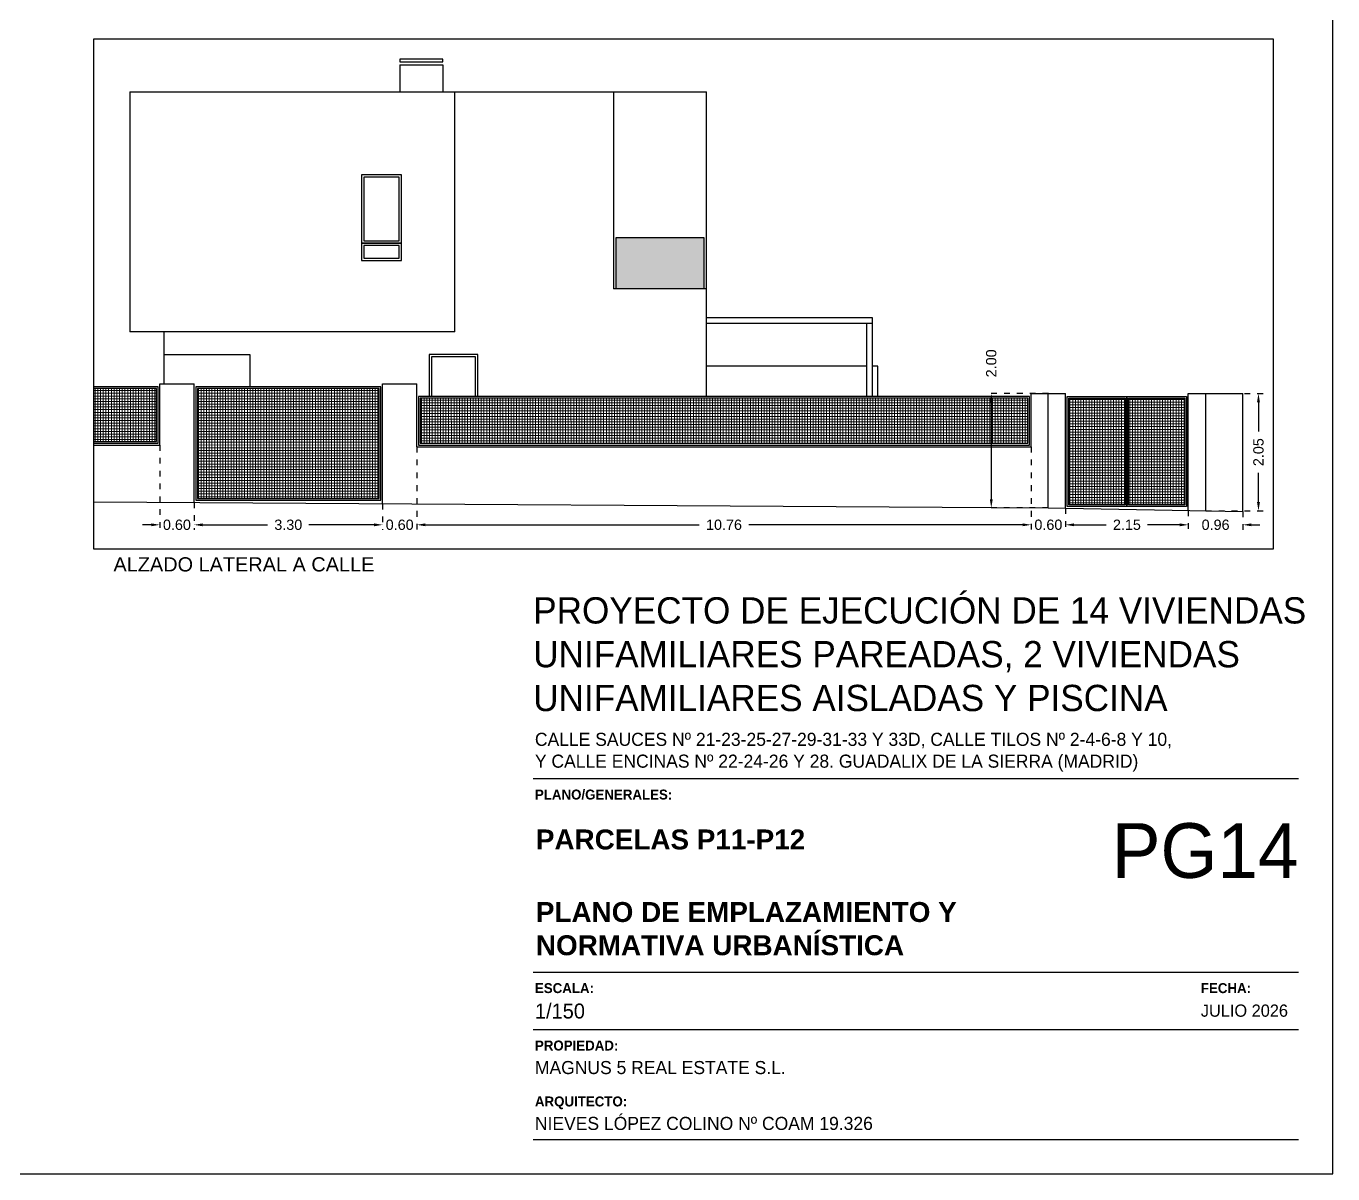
# Model space of a CAD drawing. Header units: millimetres. Extents: x 441061 to 442903, y 4515148 to 4515613.
# Drawn here: x 442735.33 to 442758.21, y 4515512.45 to 4515532.54 of the extents above; entities that cross this region are included whole.
import ezdxf

# ---------------------------------------------------------------- set-up
doc = ezdxf.new("R2010")
doc.units = ezdxf.units.MM
doc.linetypes.add('CONTINUA', pattern=[0])
doc.linetypes.add('PUNTOS2', pattern=[0.125, 0, -0.125])
for name, color, linetype in [('01_alzado', 5, 'CONTINUA'), ('01_cotas', 254, 'Continuous'), ('01_ejes', 10, 'Continuous'), ('01_retranqueo', 250, 'Continuous'), ('01_seccion', 7, 'CONTINUA'), ('01_texto cartela', 5, 'Continuous'), ('01_textos', 7, 'Continuous'), ('01_verjas', 254, 'Continuous'), ('SOMBRAS2', 250, 'Continuous')]:
    doc.layers.add(name, color=color, linetype=linetype)
doc.layers.add('01_cartela', color=6, linetype='Continuous', plot=False)
doc.layers.add('01_muebles_B', color=254, linetype='Continuous', lineweight=5)
doc.styles.add('Century Gothic', font='', dxfattribs={"height": 2})
doc.styles.add('Century Gothic_3', font='', dxfattribs={"height": 4.5})
doc.styles.add('Century Gothic_6', font='', dxfattribs={"height": 11})
doc.styles.add('Estilo1', font='swissel.ttf')
doc.styles.add('NIEVES2', font='sanss___.ttf')
doc.styles.add('NIEVES3', font='swisseb.ttf')
doc.styles.add('ROMANS', font='romans')
doc.styles.get('Century Gothic').set_extended_font_data('Century Gothic')
doc.styles.get('Century Gothic_3').set_extended_font_data('Century Gothic')
doc.styles.get('Century Gothic_6').set_extended_font_data('Century Gothic')
doc.dimstyles.new('DECIMAL-50', dxfattribs={"dimtxt": 0.08, "dimasz": 0.15, "dimexe": 0.09, "dimexo": 0, "dimgap": 0.09, "dimtad": 0, "dimzin": 0, "dimdsep": 46, "dimtxsty": 'ROMANS', "dimcen": 0.09, "dimclrt": 6, "dimadec": 0, "dimazin": 0, "dimtfac": 1.38, "dimtix": 1, "dimtofl": 0, "dimtmove": 2, "dimatfit": 3, "dimldrblk": 'OBLIQUE', "dimfxl": 1, "dimtolj": 1, "dimtzin": 0, "dimarcsym": 0})
pattern_1 = [(90, (228.58412, 9.35048), (-0.047625, 1e-17), []), (180, (228.58412, 9.35048), (-1e-17, -0.047625), [])]
pattern_2 = [(90, (199.41566, 9.93374), (-0.047625, 1e-17), []), (180, (199.41566, 9.93374), (-1e-17, -0.047625), [])]

# ---------------------------------------------------------------- blocks, each defined once
blk = doc.blocks.new('*D510')
at = {"layer": '01_cotas', "color": 0, "linetype": 'PUNTOS2', "lineweight": -2, "transparency": 16777216}
for p, q in [((442753.229, 4515526.107), (442752.139, 4515526.107)), ((442753.225, 4515524.105), (442752.139, 4515524.105))]:
    blk.add_line(p, q, dxfattribs=at)
at = {"layer": '01_cotas', "color": 0, "lineweight": -2, "transparency": 16777216}
blk.add_line((442752.229, 4515525.957), (442752.229, 4515524.255), dxfattribs=at)
at = {"layer": '01_cotas', "color": 0, "transparency": 16777216}
for points in [[(442752.204, 4515525.957), (442752.254, 4515525.957), (442752.229, 4515526.107)], [(442752.204, 4515524.255), (442752.254, 4515524.255), (442752.229, 4515524.105)]]:
    blk.add_solid(points, dxfattribs=at)
at = {"layer": '01_cotas', "color": 7, "transparency": 16777216, "insert": (442752.229, 4515526.637), "char_height": 0.18, "attachment_point": 5, "rotation": 90, "style": 'Estilo1'}
blk.add_mtext('\\A1;2.00', dxfattribs=at)
blk = doc.blocks.new('*D511')
at = {"layer": '01_cotas', "color": 0, "linetype": 'PUNTOS2', "lineweight": -2, "transparency": 16777216}
for p, q in [((442737.669, 4515525.207), (442737.669, 4515523.72)), ((442738.269, 4515524.203), (442738.269, 4515523.72))]:
    blk.add_line(p, q, dxfattribs=at)
at = {"layer": '01_cotas', "color": 0, "lineweight": -2, "transparency": 16777216}
for p, q in [((442737.519, 4515523.81), (442737.369, 4515523.81)), ((442738.419, 4515523.81), (442738.569, 4515523.81))]:
    blk.add_line(p, q, dxfattribs=at)
at = {"layer": '01_cotas', "color": 0, "transparency": 16777216}
for points in [[(442737.519, 4515523.835), (442737.519, 4515523.785), (442737.669, 4515523.81)], [(442738.419, 4515523.835), (442738.419, 4515523.785), (442738.269, 4515523.81)]]:
    blk.add_solid(points, dxfattribs=at)
at = {"layer": '01_cotas', "color": 7, "transparency": 16777216, "insert": (442737.969, 4515523.81), "char_height": 0.18, "attachment_point": 5, "style": 'Estilo1'}
blk.add_mtext('\\A1;0.60', dxfattribs=at)
blk = doc.blocks.new('*D512')
at = {"layer": '01_cotas', "color": 0, "linetype": 'PUNTOS2', "lineweight": -2, "transparency": 16777216}
for p, q in [((442738.269, 4515524.203), (442738.269, 4515523.72)), ((442741.569, 4515524.181), (442741.569, 4515523.72))]:
    blk.add_line(p, q, dxfattribs=at)
at = {"layer": '01_cotas', "color": 0, "lineweight": -2, "transparency": 16777216}
for p, q in [((442738.419, 4515523.81), (442739.558, 4515523.81)), ((442741.419, 4515523.81), (442740.279, 4515523.81))]:
    blk.add_line(p, q, dxfattribs=at)
at = {"layer": '01_cotas', "color": 0, "transparency": 16777216}
for points in [[(442738.419, 4515523.835), (442738.419, 4515523.785), (442738.269, 4515523.81)], [(442741.419, 4515523.835), (442741.419, 4515523.785), (442741.569, 4515523.81)]]:
    blk.add_solid(points, dxfattribs=at)
at = {"layer": '01_cotas', "color": 7, "transparency": 16777216, "insert": (442739.919, 4515523.81), "char_height": 0.18, "attachment_point": 5, "style": 'Estilo1'}
blk.add_mtext('\\A1;3.30', dxfattribs=at)
blk = doc.blocks.new('*D513')
at = {"layer": '01_cotas', "color": 0, "linetype": 'PUNTOS2', "lineweight": -2, "transparency": 16777216}
for p, q in [((442742.169, 4515525.177), (442742.169, 4515523.72)), ((442741.571, 4515524.181), (442741.571, 4515523.72))]:
    blk.add_line(p, q, dxfattribs=at)
at = {"layer": '01_cotas', "color": 0, "lineweight": -2, "transparency": 16777216}
for p, q in [((442741.421, 4515523.81), (442741.271, 4515523.81)), ((442742.319, 4515523.81), (442742.469, 4515523.81))]:
    blk.add_line(p, q, dxfattribs=at)
at = {"layer": '01_cotas', "color": 0, "transparency": 16777216}
for points in [[(442741.421, 4515523.835), (442741.421, 4515523.785), (442741.571, 4515523.81)], [(442742.319, 4515523.835), (442742.319, 4515523.785), (442742.169, 4515523.81)]]:
    blk.add_solid(points, dxfattribs=at)
at = {"layer": '01_cotas', "color": 7, "transparency": 16777216, "insert": (442741.87, 4515523.81), "char_height": 0.18, "attachment_point": 5, "style": 'Estilo1'}
blk.add_mtext('\\A1;0.60', dxfattribs=at)
blk = doc.blocks.new('*D514')
at = {"layer": '01_cotas', "color": 0, "linetype": 'PUNTOS2', "lineweight": -2, "transparency": 16777216}
for p, q in [((442742.169, 4515525.177), (442742.169, 4515523.72)), ((442752.929, 4515525.177), (442752.929, 4515523.72))]:
    blk.add_line(p, q, dxfattribs=at)
at = {"layer": '01_cotas', "color": 0, "lineweight": -2, "transparency": 16777216}
for p, q in [((442742.319, 4515523.81), (442747.113, 4515523.81)), ((442752.779, 4515523.81), (442747.984, 4515523.81))]:
    blk.add_line(p, q, dxfattribs=at)
at = {"layer": '01_cotas', "color": 0, "transparency": 16777216}
for points in [[(442742.319, 4515523.835), (442742.319, 4515523.785), (442742.169, 4515523.81)], [(442752.779, 4515523.835), (442752.779, 4515523.785), (442752.929, 4515523.81)]]:
    blk.add_solid(points, dxfattribs=at)
at = {"layer": '01_cotas', "color": 7, "transparency": 16777216, "insert": (442747.549, 4515523.81), "char_height": 0.18, "attachment_point": 5, "style": 'Estilo1'}
blk.add_mtext('\\A1;10.76', dxfattribs=at)
blk = doc.blocks.new('*D515')
at = {"layer": '01_cotas', "color": 0, "linetype": 'PUNTOS2', "lineweight": -2, "transparency": 16777216}
for p, q in [((442752.929, 4515525.177), (442752.929, 4515523.72)), ((442753.529, 4515524.1), (442753.529, 4515523.72))]:
    blk.add_line(p, q, dxfattribs=at)
at = {"layer": '01_cotas', "color": 0, "lineweight": -2, "transparency": 16777216}
for p, q in [((442752.779, 4515523.81), (442752.629, 4515523.81)), ((442753.679, 4515523.81), (442753.829, 4515523.81))]:
    blk.add_line(p, q, dxfattribs=at)
at = {"layer": '01_cotas', "color": 0, "transparency": 16777216}
for points in [[(442752.779, 4515523.835), (442752.779, 4515523.785), (442752.929, 4515523.81)], [(442753.679, 4515523.835), (442753.679, 4515523.785), (442753.529, 4515523.81)]]:
    blk.add_solid(points, dxfattribs=at)
at = {"layer": '01_cotas', "color": 7, "transparency": 16777216, "insert": (442753.229, 4515523.81), "char_height": 0.18, "attachment_point": 5, "style": 'Estilo1'}
blk.add_mtext('\\A1;0.60', dxfattribs=at)
blk = doc.blocks.new('*D516')
at = {"layer": '01_cotas', "color": 0, "linetype": 'PUNTOS2', "lineweight": -2, "transparency": 16777216}
for p, q in [((442753.529, 4515524.1), (442753.529, 4515523.72)), ((442755.679, 4515524.062), (442755.679, 4515523.72))]:
    blk.add_line(p, q, dxfattribs=at)
at = {"layer": '01_cotas', "color": 0, "lineweight": -2, "transparency": 16777216}
for p, q in [((442753.679, 4515523.81), (442754.243, 4515523.81)), ((442755.529, 4515523.81), (442754.964, 4515523.81))]:
    blk.add_line(p, q, dxfattribs=at)
at = {"layer": '01_cotas', "color": 0, "transparency": 16777216}
for points in [[(442753.679, 4515523.835), (442753.679, 4515523.785), (442753.529, 4515523.81)], [(442755.529, 4515523.835), (442755.529, 4515523.785), (442755.679, 4515523.81)]]:
    blk.add_solid(points, dxfattribs=at)
at = {"layer": '01_cotas', "color": 7, "transparency": 16777216, "insert": (442754.604, 4515523.81), "char_height": 0.18, "attachment_point": 5, "style": 'Estilo1'}
blk.add_mtext('\\A1;2.15', dxfattribs=at)
blk = doc.blocks.new('*D517')
at = {"layer": '01_cotas', "color": 0, "linetype": 'PUNTOS2', "lineweight": -2, "transparency": 16777216}
for p, q in [((442755.679, 4515524.062), (442755.679, 4515523.72)), ((442756.634, 4515524.046), (442756.634, 4515523.72))]:
    blk.add_line(p, q, dxfattribs=at)
at = {"layer": '01_cotas', "color": 0, "lineweight": -2, "transparency": 16777216}
for p, q in [((442755.529, 4515523.81), (442755.379, 4515523.81)), ((442756.784, 4515523.81), (442756.934, 4515523.81))]:
    blk.add_line(p, q, dxfattribs=at)
at = {"layer": '01_cotas', "color": 0, "transparency": 16777216}
for points in [[(442755.529, 4515523.835), (442755.529, 4515523.785), (442755.679, 4515523.81)], [(442756.784, 4515523.835), (442756.784, 4515523.785), (442756.634, 4515523.81)]]:
    blk.add_solid(points, dxfattribs=at)
at = {"layer": '01_cotas', "color": 7, "transparency": 16777216, "insert": (442756.157, 4515523.81), "char_height": 0.18, "attachment_point": 5, "style": 'Estilo1'}
blk.add_mtext('\\A1;0.96', dxfattribs=at)
blk = doc.blocks.new('*D765')
at = {"layer": '01_cotas', "color": 0, "linetype": 'PUNTOS2', "lineweight": -2, "transparency": 16777216}
for p, q in [((442755.988, 4515526.107), (442756.998, 4515526.107)), ((442755.988, 4515524.057), (442756.998, 4515524.057))]:
    blk.add_line(p, q, dxfattribs=at)
at = {"layer": '01_cotas', "color": 0, "lineweight": -2, "transparency": 16777216}
for p, q in [((442756.908, 4515525.957), (442756.908, 4515525.442)), ((442756.908, 4515524.207), (442756.908, 4515524.722))]:
    blk.add_line(p, q, dxfattribs=at)
at = {"layer": '01_cotas', "color": 0, "transparency": 16777216}
for points in [[(442756.883, 4515525.957), (442756.933, 4515525.957), (442756.908, 4515526.107)], [(442756.883, 4515524.207), (442756.933, 4515524.207), (442756.908, 4515524.057)]]:
    blk.add_solid(points, dxfattribs=at)
at = {"layer": '01_cotas', "color": 7, "transparency": 16777216, "insert": (442756.908, 4515525.082), "char_height": 0.18, "attachment_point": 5, "rotation": 90, "style": 'Estilo1'}
blk.add_mtext('\\A1;2.05', dxfattribs=at)

msp = doc.modelspace()

# ---------------------------------------------------------------- hatches: boundary and pattern name
at = {"layer": '01_muebles_B'}
h = msp.add_hatch(dxfattribs=at)
h.set_pattern_fill('ANSI37', color=256, scale=0.015, angle=45)
h.set_pattern_definition(pattern_2)
h.paths.add_polyline_path([(442736.516, 4515526.197), (442736.516, 4515525.267), (442737.609, 4515525.267), (442737.609, 4515526.197)])
h = msp.add_hatch(dxfattribs=at)
h.set_pattern_fill('ANSI37', color=256, scale=0.015, angle=45)
h.set_pattern_definition(pattern_2)
h.paths.add_polyline_path([(442738.329, 4515524.27), (442741.509, 4515524.27), (442741.509, 4515526.197), (442738.329, 4515526.197)])
h = msp.add_hatch(dxfattribs=at)
h.set_pattern_fill('ANSI37', color=256, scale=0.015, angle=45)
h.set_pattern_definition([(90, (199.41566, 9.86374), (-0.047625, 1e-17), []), (180, (199.41566, 9.86374), (-1e-17, -0.047625), [])])
h.paths.add_polyline_path([(442752.868, 4515526.027), (442742.229, 4515526.027), (442742.229, 4515525.237), (442752.868, 4515525.237)])
h = msp.add_hatch(dxfattribs=at)
h.set_pattern_fill('ANSI37', color=256, scale=0.015, angle=45)
h.set_pattern_definition(pattern_1)
h.paths.add_polyline_path([(442753.589, 4515526.027), (442754.574, 4515526.027), (442754.574, 4515524.16), (442753.589, 4515524.16)])
h = msp.add_hatch(dxfattribs=at)
h.set_pattern_fill('ANSI37', color=256, scale=0.015, angle=45)
h.set_pattern_definition(pattern_1)
h.paths.add_polyline_path([(442754.634, 4515526.027), (442755.619, 4515526.027), (442755.619, 4515524.16), (442754.634, 4515524.16)])
at = {"layer": 'SOMBRAS2', "linetype": 'CONTINUA', "transparency": 33554534}
h = msp.add_hatch(color=253, dxfattribs=at)
h.dxf.hatch_style = 1
h.paths.add_polyline_path([(442745.663, 4515528.839), (442747.193, 4515528.839), (442747.193, 4515527.939), (442745.663, 4515527.939)])

# ---------------------------------------------------------------- linework, layer by layer
at = {"layer": '01_alzado'}
for p, q in [((442741.875, 4515531.865, -837.551), (442742.625, 4515531.865, -837.551)), ((442741.875, 4515531.865, -837.551), (442741.875, 4515531.389, -837.551)), ((442742.625, 4515531.865, -837.551), (442742.625, 4515531.389, -837.551)), ((442737.143, 4515531.389, -837.551), (442737.143, 4515527.189, -837.551)), ((442737.143, 4515531.389, -837.551), (442745.613, 4515531.389, -837.551)), ((442742.838, 4515527.189, -837.551), (442742.838, 4515531.389, -837.551)), ((442745.613, 4515531.389, -837.551), (442745.613, 4515527.939, -837.551)), ((442745.613, 4515531.389, -837.551), (442747.243, 4515531.389, -837.551)), ((442747.243, 4515526.057, -837.551), (442747.243, 4515531.389, -837.551)), ((442747.243, 4515527.939, -837.551), (442745.613, 4515527.939, -837.551)), ((442742.838, 4515527.189, -837.551), (442737.143, 4515527.189, -837.551)), ((442737.743, 4515526.277, -1675.102), (442737.743, 4515527.189, -837.551)), ((442737.743, 4515526.789, -837.551), (442739.243, 4515526.789, -837.551)), ((442739.243, 4515526.789, -837.551), (442739.243, 4515526.227, -1675.102))]:
    msp.add_line(p, q, dxfattribs=at)
at = {"layer": '01_alzado', "color": 2, "linetype": 'CONTINUA'}
for p, q in [((442747.243, 4515527.439, -837.551), (442750.143, 4515527.439, -837.551)), ((442750.143, 4515527.439, -837.551), (442750.143, 4515526.057, -837.551)), ((442747.243, 4515527.339, -837.551), (442750.143, 4515527.339, -837.551)), ((442750.043, 4515527.339, -837.551), (442750.043, 4515526.057, -837.551)), ((442750.043, 4515526.589, -837.551), (442747.243, 4515526.589, -837.551)), ((442750.243, 4515526.589, -837.551), (442750.143, 4515526.589, -837.551)), ((442750.243, 4515526.057, -837.551), (442750.243, 4515526.589, -837.551))]:
    msp.add_line(p, q, dxfattribs=at)
at = {"layer": '01_alzado'}
for points, elevation in [([(442736.516, 4515532.32), (442757.168, 4515532.32), (442757.168, 4515523.381), (442736.516, 4515523.381)], 0), ([(442742.625, 4515531.963), (442741.875, 4515531.963), (442741.875, 4515531.914), (442742.625, 4515531.914)], -837.551)]:
    msp.add_lwpolyline(points, close=True, dxfattribs=dict(at, elevation=elevation))
at = {"layer": '01_alzado', "color": 5, "elevation": -837.551}
for points in [[(442741.9, 4515529.939), (442741.2, 4515529.939), (442741.2, 4515528.739), (442741.9, 4515528.739)], [(442741.9, 4515528.739), (442741.2, 4515528.739), (442741.2, 4515528.439), (442741.9, 4515528.439)]]:
    msp.add_lwpolyline(points, close=True, dxfattribs=at)
at = {"layer": '01_alzado', "color": 254, "elevation": -837.551}
for points in [[(442741.86, 4515529.899), (442741.24, 4515529.899), (442741.24, 4515528.779), (442741.86, 4515528.779)], [(442741.86, 4515528.699), (442741.24, 4515528.699), (442741.24, 4515528.479), (442741.86, 4515528.479)]]:
    msp.add_lwpolyline(points, close=True, dxfattribs=at)
at = {"layer": '01_alzado', "color": 2, "linetype": 'CONTINUA', "elevation": -837.551}
msp.add_lwpolyline([(442745.663, 4515528.839), (442747.193, 4515528.839), (442747.193, 4515527.939), (442745.663, 4515527.939)], close=True, dxfattribs=at)
at = {"layer": '01_alzado', "color": 5, "elevation": -837.551}
msp.add_lwpolyline([(442743.238, 4515526.057), (442743.238, 4515526.789), (442742.388, 4515526.789), (442742.388, 4515526.057)], dxfattribs=at)
at = {"layer": '01_alzado', "color": 254, "elevation": -837.551}
msp.add_lwpolyline([(442743.198, 4515526.057), (442743.198, 4515526.749), (442742.428, 4515526.749), (442742.428, 4515526.057)], dxfattribs=at)
at = {"layer": '01_cartela', "color": 3, "elevation": 0}
msp.add_lwpolyline([(442696.935, 4515555.517), (442696.935, 4515512.447), (442758.211, 4515512.447), (442758.211, 4515555.517)], close=True, dxfattribs=at)
at = {"layer": '01_ejes'}
for p, q in [((442753.225, 4515524.105, -837.551), (442753.225, 4515526.107, 0)), ((442755.988, 4515524.057, -837.551), (442755.988, 4515526.107, 0))]:
    msp.add_line(p, q, dxfattribs=at)
at = {"layer": '01_retranqueo', "color": 170, "elevation": -837.551}
for points in [[(442736.516, 4515524.214), (442753.225, 4515524.105)], [(442753.225, 4515524.105), (442756.634, 4515524.046)]]:
    msp.add_lwpolyline(points, dxfattribs=at)
at = {"layer": '01_seccion'}
for p, q in [((442737.669, 4515525.207, -1467.282), (442737.669, 4515526.277, -1825.784)), ((442737.669, 4515526.277, -837.551), (442738.269, 4515526.277, -837.551)), ((442738.269, 4515524.203, -1874.143), (442738.269, 4515526.277, -1825.784)), ((442741.569, 4515524.181, -1882.847), (442741.569, 4515526.277, -1825.784)), ((442741.569, 4515526.277, -837.551), (442742.169, 4515526.277, -837.551)), ((442742.169, 4515525.177, -1479.151), (442742.169, 4515526.277, -1825.784)), ((442752.929, 4515525.177, -405.214), (442752.929, 4515526.107, 0)), ((442752.929, 4515526.107, 0), (442753.529, 4515526.107, 0)), ((442753.529, 4515524.1, -837.551), (442753.529, 4515526.107, 0)), ((442755.679, 4515524.062, -837.551), (442755.679, 4515526.107, 0)), ((442755.679, 4515526.107, 0), (442756.634, 4515526.107, 0)), ((442756.634, 4515524.046, -837.551), (442756.634, 4515526.107, 0)), ((442736.516, 4515525.207, -837.551), (442737.669, 4515525.207, -837.551)), ((442742.169, 4515525.177, -1884.43), (442752.929, 4515525.177, -1884.43))]:
    msp.add_line(p, q, dxfattribs=at)
at = {"layer": '01_texto cartela'}
for p, q in [((442744.208, 4515519.369, 0), (442757.611, 4515519.369, 0)), ((442744.208, 4515515.98, 0), (442757.611, 4515515.98, 0)), ((442744.208, 4515514.976, 0), (442757.611, 4515514.976, 0)), ((442744.208, 4515513.047, 0), (442757.611, 4515513.047, 0))]:
    msp.add_line(p, q, dxfattribs=at)
at = {"layer": '01_verjas'}
for points in [[(442736.516, 4515525.237), (442737.639, 4515525.237), (442737.639, 4515526.227), (442736.516, 4515526.227)], [(442736.516, 4515525.267), (442737.609, 4515525.267), (442737.609, 4515526.197), (442736.516, 4515526.197)]]:
    msp.add_lwpolyline(points, dxfattribs=at)
for points, elevation in [([(442738.299, 4515524.24), (442741.539, 4515524.24), (442741.539, 4515526.227), (442738.299, 4515526.227)], 1676.821), ([(442738.329, 4515524.27), (442741.509, 4515524.27), (442741.509, 4515526.197), (442738.329, 4515526.197)], 1676.821), ([(442752.898, 4515526.057), (442742.199, 4515526.057), (442742.199, 4515525.207), (442752.898, 4515525.207)], 0), ([(442752.868, 4515526.027), (442742.229, 4515526.027), (442742.229, 4515525.237), (442752.868, 4515525.237)], 0), ([(442753.559, 4515526.057), (442754.604, 4515526.057), (442754.604, 4515524.13), (442753.559, 4515524.13)], -0.006), ([(442753.589, 4515526.027), (442754.574, 4515526.027), (442754.574, 4515524.16), (442753.589, 4515524.16)], -0.006), ([(442754.604, 4515526.057), (442755.649, 4515526.057), (442755.649, 4515524.13), (442754.604, 4515524.13)], -0.006), ([(442754.634, 4515526.027), (442755.619, 4515526.027), (442755.619, 4515524.16), (442754.634, 4515524.16)], -0.006)]:
    msp.add_lwpolyline(points, close=True, dxfattribs=dict(at, elevation=elevation))

# ---------------------------------------------------------------- texts
at = {"layer": '01_texto cartela'}
for s, insert, char_height, width, attachment_point, style in [('\\PPROYECTO DE EJECUCIÓN DE 14 VIVIENDAS UNIFAMILIARES PAREADAS, 2 VIVIENDAS UNIFAMILIARES AISLADAS Y PISCINA', (442744.208, 4515523.309, 0), 0.46, 13.64434, 1, 'Century Gothic_3'), ('CALLE SAUCES Nº 21-23-25-27-29-31-33 Y 33D, CALLE TILOS Nº 2-4-6-8 Y 10, \\PY CALLE ENCINAS Nº 22-24-26 Y 28. GUADALIX DE LA SIERRA (MADRID)', (442744.238, 4515520.169, 0), 0.2291, 18.49362, 1, 'Century Gothic'), ('{\\fCentury Gothic|b1|i0|c0|p34;PLANO/GENERALES: }', (442744.238, 4515519.175, 0), 0.17403, 4.23429, 1, 'Century Gothic'), ('\\pt4.6546;PLANO DE EMPLAZAMIENTO Y\\PNORMATIVA URBANÍSTICA', (442744.255, 4515516.27, 0), 0.34911, 14.01816, 7, 'NIEVES3'), ('{\\fCentury Gothic|b1|i0|c0|p34;ESCALA: }', (442744.238, 4515515.786, 0), 0.17403, 4.23429, 1, 'Century Gothic'), ('{\\fCentury Gothic|b1|i0|c0|p34;FECHA: }', (442755.899, 4515515.786, 0), 0.17403, 4.23429, 1, 'Century Gothic'), ('1/150', (442744.238, 4515515.429, 0), 0.2618, 4.23429, 1, 'Century Gothic'), ('JULIO 2026', (442755.899, 4515515.412, 0), 0.2138, 7.00875, 1, 'Century Gothic'), ('{\\fCentury Gothic|b1|i0|c0|p34;PROPIEDAD:}', (442744.238, 4515514.781, 0), 0.17403, 1.67418, 1, 'Century Gothic'), ('MAGNUS 5 REAL ESTATE S.L.', (442744.238, 4515514.423, 0), 0.2291, 9.76462, 1, 'Century Gothic'), ('{\\fCentury Gothic|b1|i0|c0|p34;ARQUITECTO:}', (442744.238, 4515513.802, 0), 0.17403, 1.67418, 1, 'Century Gothic'), ('NIEVES LÓPEZ COLINO Nº COAM 19.326', (442744.238, 4515513.445, 0), 0.2291, 7.30306, 1, 'Century Gothic')]:
    msp.add_mtext(s, dxfattribs=dict(at, insert=insert, char_height=char_height, width=width, attachment_point=attachment_point, style=style))
at = {"layer": '01_texto cartela', "color": 1}
for s, insert, char_height, width, attachment_point, style in [('\\pt4.6546;PARCELAS P11-P12', (442744.255, 4515518.122, 0), 0.34911, 14.01816, 7, 'NIEVES3'), ('PG14', (442757.611, 4515518.586, 0), 0.9571, 2.09971, 3, 'Century Gothic_6')]:
    msp.add_mtext(s, dxfattribs=dict(at, insert=insert, char_height=char_height, width=width, attachment_point=attachment_point, style=style))
at = {"layer": '01_textos', "color": 5, "ltscale": 0.01, "style": 'NIEVES2'}
msp.add_text('ALZADO LATERAL A CALLE', height=0.24938, dxfattribs=at).set_placement((442736.858, 4515522.993, 0))

# ---------------------------------------------------------------- dimensions: what is measured, and where the dimension line sits
at = {"layer": '01_cotas', "color": 251}
dim = msp.add_linear_dim(base=(442752.229, 4515524.105), p1=(442753.229, 4515526.107, 0), p2=(442753.225, 4515524.105, -837.551), angle=90, dimstyle='DECIMAL-50', override={"dimtxt": 0.18, "dimtxsty": 'Estilo1', "dimsah": 1, "dimclrt": 7, "dimfxl": 0.09, "dimarcsym": 2}, dxfattribs=at)
dim.commit()
dim.dimension.update_dxf_attribs({"geometry": '*D510', "text_midpoint": (442752.229, 4515526.637), "dimtype": 160})
dim = msp.add_linear_dim(base=(442756.908, 4515524.057), p1=(442755.988, 4515526.107, -0.001), p2=(442755.988, 4515524.057, -837.551), angle=90, dimstyle='DECIMAL-50', override={"dimtxt": 0.18, "dimtxsty": 'Estilo1', "dimsah": 1, "dimclrt": 7, "dimfxl": 0.09, "dimarcsym": 2}, dxfattribs=at)
dim.commit()
dim.dimension.update_dxf_attribs({"geometry": '*D765', "text_midpoint": (442756.908, 4515525.082)})
for base, p1, p2, picture, middle in [((442738.269, 4515523.81), (442737.669, 4515525.207, -1467.282), (442738.269, 4515524.203, -1874.143), '*D511', (442737.969, 4515523.81)), ((442742.169, 4515523.81), (442741.571, 4515524.181, -837.551), (442742.169, 4515525.177, -1479.151), '*D513', (442741.87, 4515523.81)), ((442752.929, 4515523.81), (442742.169, 4515525.177), (442752.929, 4515525.177, -405.214), '*D514', (442747.549, 4515523.81)), ((442753.529, 4515523.81), (442752.929, 4515525.177), (442753.529, 4515524.1, -837.551), '*D515', (442753.229, 4515523.81)), ((442741.569, 4515523.81), (442738.269, 4515524.203), (442741.569, 4515524.181, -1882.847), '*D512', (442739.919, 4515523.81)), ((442755.679, 4515523.81), (442753.529, 4515524.1, -837.551), (442755.679, 4515524.062, -837.551), '*D516', (442754.604, 4515523.81)), ((442756.6344, 4515523.8104), (442755.6787, 4515524.0623), (442756.6344, 4515524.0456, -837.551), '*D517', (442756.1565, 4515523.8104))]:
    dim = msp.add_linear_dim(base=base, p1=p1, p2=p2, dimstyle='DECIMAL-50', override={"dimtxt": 0.18, "dimtxsty": 'Estilo1', "dimsah": 1, "dimclrt": 7, "dimfxl": 0.09, "dimarcsym": 2}, dxfattribs=at)
    dim.commit()
    dim.dimension.update_dxf_attribs({"geometry": picture, "text_midpoint": middle})

doc.saveas('drawing.dxf')
